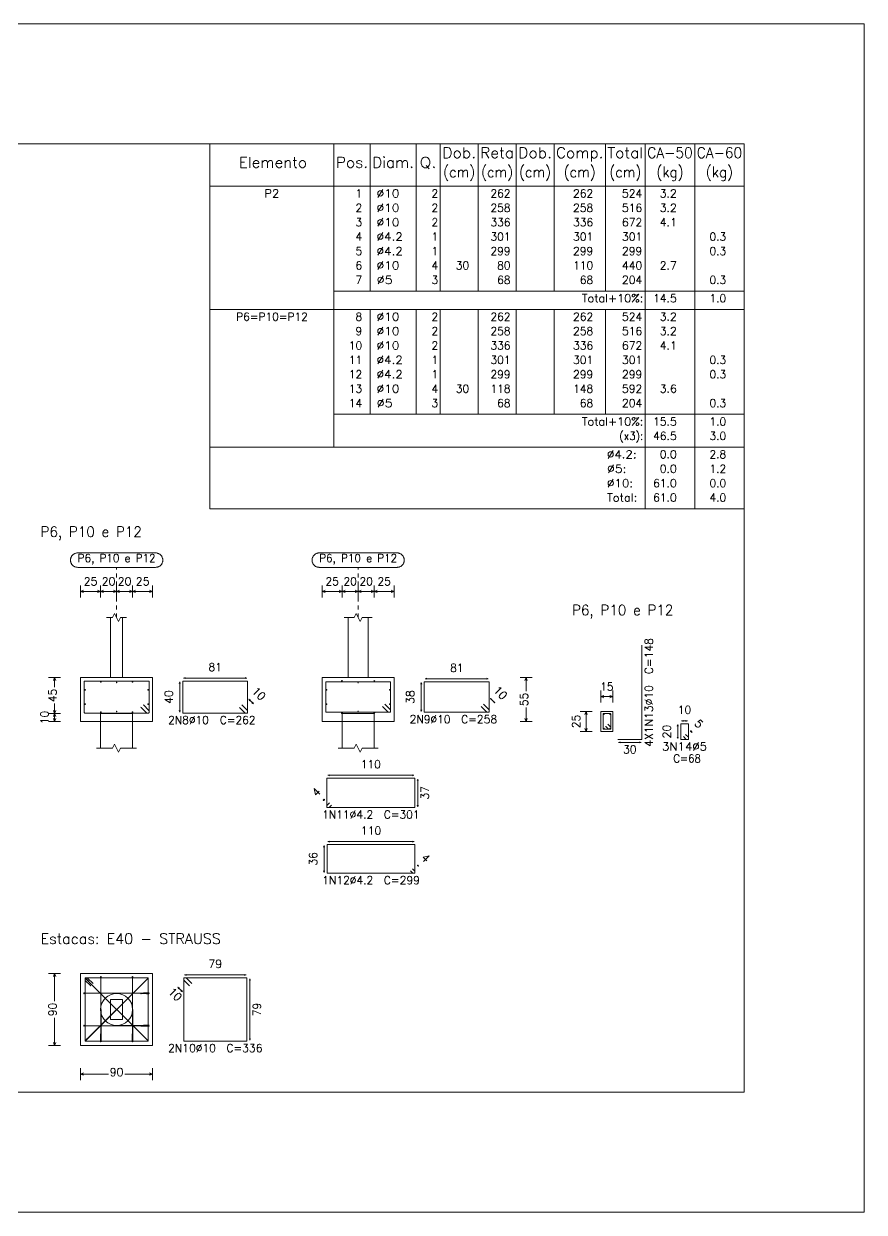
# Model space of a CAD drawing. Header units: millimetres. Extents: x 0 to 376, y 0 to 134.
# Drawn here: x 109.39 to 130.39, y 92.2 to 121.9 of the extents above; entities that cross this region are included whole.
import ezdxf
from ezdxf.enums import TextEntityAlignment as Align

# ---------------------------------------------------------------- set-up
doc = ezdxf.new("R2010")
doc.units = ezdxf.units.MM
doc.linetypes.add('CYPE_PUNTO', pattern=[0.075, 0, -0.075])
for name, color, linetype, lineweight in [('FUN_COTAS', 2, 'Continuous', 0), ('FUN_DES_ARMADURAS', 4, 'Continuous', 0), ('FUN_GEOMETRIA', 2, 'Continuous', 0), ('FUN_REFEREN', 2, 'Continuous', 0), ('FUN_TXT_ARMADURAS', 3, 'Continuous', 0), ('QUAD_BORDA', 1, 'Continuous', 20), ('QUAD_LIMITES', 2, 'Continuous', 0), ('TABELAS', 1, 'Continuous', 9), ('TEXTO_TABELAS', 1, 'Continuous', 0)]:
    doc.layers.add(name, color=color, linetype=linetype, lineweight=lineweight)
doc.styles.add('CYPETXT', font='romans__.ttf', dxfattribs={"height": 0.2})

msp = doc.modelspace()

# ---------------------------------------------------------------- hatches: boundary and pattern name
at = {"layer": 'FUN_DES_ARMADURAS'}
h = msp.add_hatch(color=256, dxfattribs=at)
edge = h.paths.add_edge_path(flags=0)
edge.add_arc((112.3775, 104.8769), 0.0016, 0, 360)
h = msp.add_hatch(color=256, dxfattribs=at)
edge = h.paths.add_edge_path(flags=0)
edge.add_arc((118.4126, 104.8969), 0.0016, 0, 360)
h = msp.add_hatch(color=256, dxfattribs=at)
edge = h.paths.add_edge_path(flags=0)
edge.add_arc((112.3175, 104.8169), 0.0016, 0, 360)
h = msp.add_hatch(color=256, dxfattribs=at)
edge = h.paths.add_edge_path(flags=0)
edge.add_arc((118.3526, 104.8369), 0.0016, 0, 360)
h = msp.add_hatch(color=256, dxfattribs=at)
edge = h.paths.add_edge_path(flags=0)
edge.add_arc((123.93, 104.3412), 0.0016, 0, 360)
h = msp.add_hatch(color=256, dxfattribs=at)
edge = h.paths.add_edge_path(flags=0)
edge.add_arc((123.9849, 104.3962), 0.0016, 0, 360)
h = msp.add_hatch(color=256, dxfattribs=at)
edge = h.paths.add_edge_path(flags=0)
edge.add_arc((110.9717, 97.9979), 0.0016, 0, 360)
h = msp.add_hatch(color=256, dxfattribs=at)
edge = h.paths.add_edge_path(flags=0)
edge.add_arc((111.0163, 97.9658), 0.0016, 0, 360)
h = msp.add_hatch(color=256, dxfattribs=at)
edge = h.paths.add_edge_path(flags=0)
edge.add_arc((111.0603, 97.856), 0.0016, 0, 360)
h = msp.add_hatch(color=256, dxfattribs=at)
edge = h.paths.add_edge_path(flags=0)
edge.add_arc((111.1203, 97.916), 0.0016, 0, 360)
h = msp.add_hatch(color=256, dxfattribs=at)
edge = h.paths.add_edge_path(flags=0)
edge.add_arc((112.3175, 97.663), 0.0016, 0, 360)
h = msp.add_hatch(color=256, dxfattribs=at)
edge = h.paths.add_edge_path(flags=0)
edge.add_arc((112.3775, 97.6841), 0.0016, 0, 360)
h = msp.add_hatch(color=256, dxfattribs=at)
edge = h.paths.add_edge_path(flags=0)
edge.add_arc((112.3175, 96.853), 0.0016, 0, 360)
h = msp.add_hatch(color=256, dxfattribs=at)
edge = h.paths.add_edge_path(flags=0)
edge.add_arc((112.3775, 96.8741), 0.0016, 0, 360)
h = msp.add_hatch(color=256, dxfattribs=at)
edge = h.paths.add_edge_path(flags=0)
edge.add_arc((110.9785, 96.5303), 0.0016, 0, 360)
h = msp.add_hatch(color=256, dxfattribs=at)
edge = h.paths.add_edge_path(flags=0)
edge.add_arc((111.0105, 96.5748), 0.0016, 0, 360)
h = msp.add_hatch(color=256, dxfattribs=at)
edge = h.paths.add_edge_path(flags=0)
edge.add_arc((111.3045, 96.6589), 0.0016, 0, 360)
h = msp.add_hatch(color=256, dxfattribs=at)
edge = h.paths.add_edge_path(flags=0)
edge.add_arc((111.3257, 96.5989), 0.0016, 0, 360)
h = msp.add_hatch(color=256, dxfattribs=at)
edge = h.paths.add_edge_path(flags=0)
edge.add_arc((112.0945, 96.6589), 0.0016, 0, 360)
h = msp.add_hatch(color=256, dxfattribs=at)
edge = h.paths.add_edge_path(flags=0)
edge.add_arc((112.1157, 96.5989), 0.0016, 0, 360)

# ---------------------------------------------------------------- linework, layer by layer
at = {"layer": 'FUN_COTAS', "linetype": 'CYPE_PUNTO'}
for p, q in [((111.7089, 107.0655), (111.7089, 108.3165)), ((117.744, 107.0655), (117.744, 108.3165))]:
    msp.add_line(p, q, dxfattribs=at)
at = {"layer": 'FUN_COTAS'}
for p, q in [((110.8089, 107.5665), (110.8089, 107.8665)), ((111.3089, 107.5665), (111.3089, 107.8665)), ((111.3089, 107.5665), (111.3089, 107.8665)), ((111.7089, 107.5665), (111.7089, 107.8665)), ((111.7089, 107.5665), (111.7089, 107.8665)), ((112.1089, 107.5665), (112.1089, 107.8665)), ((112.1089, 107.5665), (112.1089, 107.8665)), ((112.6089, 107.5665), (112.6089, 107.8665)), ((116.844, 107.5665), (116.844, 107.8665)), ((117.344, 107.5665), (117.344, 107.8665)), ((117.344, 107.5665), (117.344, 107.8665)), ((117.744, 107.5665), (117.744, 107.8665)), ((117.744, 107.5665), (117.744, 107.8665)), ((118.144, 107.5665), (118.144, 107.8665)), ((118.144, 107.5665), (118.144, 107.8665)), ((118.644, 107.5665), (118.644, 107.8665)), ((110.8089, 107.7165), (110.8839, 107.7465)), ((110.8089, 107.7165), (110.8839, 107.6865)), ((110.8089, 107.7165), (111.3089, 107.7165)), ((111.3089, 107.7165), (111.2339, 107.7465)), ((111.3089, 107.7165), (111.2339, 107.6865)), ((111.3089, 107.7165), (111.3839, 107.7465)), ((111.3089, 107.7165), (111.3839, 107.6865)), ((111.3089, 107.7165), (111.7089, 107.7165)), ((111.7089, 107.7165), (111.6339, 107.7465)), ((111.7089, 107.7165), (111.6339, 107.6865)), ((111.7089, 107.7165), (111.7839, 107.7465)), ((111.7089, 107.7165), (111.7839, 107.6865)), ((111.7089, 107.7165), (112.1089, 107.7165)), ((112.1089, 107.7165), (112.0339, 107.7465)), ((112.1089, 107.7165), (112.0339, 107.6865)), ((112.1089, 107.7165), (112.1839, 107.7465)), ((112.1089, 107.7165), (112.1839, 107.6865)), ((112.1089, 107.7165), (112.6089, 107.7165)), ((112.6089, 107.7165), (112.5339, 107.7465)), ((112.6089, 107.7165), (112.5339, 107.6865)), ((116.844, 107.7165), (116.919, 107.7465)), ((116.844, 107.7165), (116.919, 107.6865)), ((116.844, 107.7165), (117.344, 107.7165)), ((117.344, 107.7165), (117.269, 107.7465)), ((117.344, 107.7165), (117.269, 107.6865)), ((117.344, 107.7165), (117.419, 107.7465)), ((117.344, 107.7165), (117.419, 107.6865)), ((117.344, 107.7165), (117.744, 107.7165)), ((117.744, 107.7165), (117.669, 107.7465)), ((117.744, 107.7165), (117.669, 107.6865)), ((117.744, 107.7165), (117.819, 107.7465)), ((117.744, 107.7165), (117.819, 107.6865)), ((117.744, 107.7165), (118.144, 107.7165)), ((118.144, 107.7165), (118.069, 107.7465)), ((118.144, 107.7165), (118.069, 107.6865)), ((118.144, 107.7165), (118.219, 107.7465)), ((118.144, 107.7165), (118.219, 107.6865)), ((118.144, 107.7165), (118.644, 107.7165)), ((118.644, 107.7165), (118.569, 107.7465)), ((118.644, 107.7165), (118.569, 107.6865)), ((110.0079, 105.5655), (110.3079, 105.5655)), ((110.1579, 105.5655), (110.1279, 105.4905)), ((110.1579, 105.5655), (110.1879, 105.4905)), ((110.1579, 105.321), (110.1579, 105.5655)), ((121.7894, 105.5655), (122.0894, 105.5655)), ((121.9394, 105.5655), (121.9094, 105.4905)), ((121.9394, 105.5655), (121.9694, 105.4905)), ((121.9394, 105.221), (121.9394, 105.5655)), ((123.8106, 104.9348), (123.8106, 105.2348)), ((124.1106, 104.9348), (124.1106, 105.2348)), ((110.1579, 104.6655), (110.1579, 104.91)), ((123.8106, 105.0849), (123.8856, 105.1149)), ((123.8106, 105.0849), (123.8856, 105.0549)), ((123.8106, 105.0849), (124.1106, 105.0849)), ((124.1106, 105.0849), (124.0356, 105.1149)), ((124.1106, 105.0849), (124.0356, 105.0549)), ((110.0079, 104.6655), (110.3079, 104.6655)), ((110.0079, 104.6655), (110.3079, 104.6655)), ((110.1579, 104.6655), (110.1279, 104.7405)), ((110.1579, 104.6655), (110.1279, 104.5905)), ((110.1579, 104.6655), (110.1879, 104.7405)), ((110.1579, 104.6655), (110.1879, 104.5905)), ((110.1579, 104.4655), (110.1579, 104.6655)), ((121.9394, 104.4655), (121.9394, 104.81)), ((123.2894, 104.7155), (123.5894, 104.7155)), ((123.4394, 104.7155), (123.4094, 104.6405)), ((123.4394, 104.7155), (123.4694, 104.6405)), ((123.4394, 104.2155), (123.4394, 104.7155)), ((110.0079, 104.4655), (110.3079, 104.4655)), ((110.1579, 104.4655), (110.1279, 104.5405)), ((110.1579, 104.4655), (110.1879, 104.5405)), ((121.7894, 104.4655), (122.0894, 104.4655)), ((121.9394, 104.4655), (121.9094, 104.5405)), ((121.9394, 104.4655), (121.9694, 104.5405)), ((123.4394, 104.2155), (123.4094, 104.2905)), ((123.4394, 104.2155), (123.4694, 104.2905)), ((123.2894, 104.2155), (123.5894, 104.2155)), ((110.0079, 98.1674), (110.3079, 98.1674)), ((110.1579, 98.1674), (110.1279, 98.0924)), ((110.1579, 98.1674), (110.1879, 98.0924)), ((110.1579, 97.4729), (110.1579, 98.1674)), ((110.1579, 96.3674), (110.1579, 97.0619)), ((110.0079, 96.3674), (110.3079, 96.3674)), ((110.1579, 96.3674), (110.1279, 96.4424)), ((110.1579, 96.3674), (110.1879, 96.4424)), ((110.8089, 95.5024), (110.8089, 95.8024)), ((110.8089, 95.6524), (110.8839, 95.6824)), ((110.8089, 95.6524), (110.8839, 95.6224)), ((110.8089, 95.6524), (111.5034, 95.6524)), ((111.9144, 95.6524), (112.6089, 95.6524)), ((112.6089, 95.6524), (112.5339, 95.6824)), ((112.6089, 95.6524), (112.5339, 95.6224)), ((112.6089, 95.5024), (112.6089, 95.8024))]:
    msp.add_line(p, q, dxfattribs=at)
for points in [[(112.6824, 108.6765), (112.6944, 108.6761), (112.7064, 108.6749), (112.7183, 108.6729), (112.73, 108.6701), (112.7414, 108.6665), (112.7527, 108.6622), (112.7636, 108.6572), (112.7741, 108.6514), (112.7843, 108.6449), (112.794, 108.6378), (112.8031, 108.63), (112.8118, 108.6216), (112.8199, 108.6127), (112.8273, 108.6033), (112.8341, 108.5934), (112.8403, 108.583), (112.8457, 108.5723), (112.8504, 108.5612), (112.8543, 108.5498), (112.8575, 108.5382), (112.8599, 108.5264), (112.8615, 108.5145), (112.8623, 108.5025), (112.8623, 108.4905), (112.8615, 108.4785), (112.8599, 108.4666), (112.8575, 108.4548), (112.8543, 108.4432), (112.8504, 108.4318), (112.8457, 108.4207), (112.8403, 108.41), (112.8341, 108.3996), (112.8273, 108.3897), (112.8199, 108.3803), (112.8118, 108.3714), (112.8031, 108.363), (112.794, 108.3552), (112.7843, 108.3481), (112.7741, 108.3416), (112.7636, 108.3358), (112.7527, 108.3308), (112.7414, 108.3265), (112.73, 108.3229), (112.7183, 108.3201), (112.7064, 108.3181), (112.6944, 108.3169), (112.6824, 108.3165), (110.7354, 108.3165), (110.7234, 108.3169), (110.7114, 108.3181), (110.6995, 108.3201), (110.6878, 108.3229), (110.6764, 108.3265), (110.6651, 108.3308), (110.6542, 108.3358), (110.6437, 108.3416), (110.6335, 108.3481), (110.6238, 108.3552), (110.6147, 108.363), (110.606, 108.3714), (110.5979, 108.3803), (110.5905, 108.3897), (110.5837, 108.3996), (110.5775, 108.41), (110.5721, 108.4207), (110.5674, 108.4318), (110.5635, 108.4432), (110.5603, 108.4548), (110.5579, 108.4666), (110.5563, 108.4785), (110.5555, 108.4905), (110.5555, 108.5025), (110.5563, 108.5145), (110.5579, 108.5264), (110.5603, 108.5382), (110.5635, 108.5498), (110.5674, 108.5612), (110.5721, 108.5723), (110.5775, 108.583), (110.5837, 108.5934), (110.5905, 108.6033), (110.5979, 108.6127), (110.606, 108.6216), (110.6147, 108.63), (110.6238, 108.6378), (110.6335, 108.6449), (110.6437, 108.6514), (110.6542, 108.6572), (110.6651, 108.6622), (110.6764, 108.6665), (110.6878, 108.6701), (110.6995, 108.6729), (110.7114, 108.6749), (110.7234, 108.6761), (110.7354, 108.6765), (112.6824, 108.6765)], [(118.7175, 108.6765), (118.7296, 108.6761), (118.7415, 108.6749), (118.7534, 108.6729), (118.7651, 108.6701), (118.7766, 108.6665), (118.7878, 108.6622), (118.7987, 108.6572), (118.8093, 108.6514), (118.8194, 108.6449), (118.8291, 108.6378), (118.8383, 108.63), (118.8469, 108.6216), (118.855, 108.6127), (118.8625, 108.6033), (118.8693, 108.5934), (118.8754, 108.583), (118.8808, 108.5723), (118.8855, 108.5612), (118.8895, 108.5498), (118.8926, 108.5382), (118.895, 108.5264), (118.8966, 108.5145), (118.8974, 108.5025), (118.8974, 108.4905), (118.8966, 108.4785), (118.895, 108.4666), (118.8926, 108.4548), (118.8895, 108.4432), (118.8855, 108.4318), (118.8808, 108.4207), (118.8754, 108.41), (118.8693, 108.3996), (118.8625, 108.3897), (118.855, 108.3803), (118.8469, 108.3714), (118.8383, 108.363), (118.8291, 108.3552), (118.8194, 108.3481), (118.8093, 108.3416), (118.7987, 108.3358), (118.7878, 108.3308), (118.7766, 108.3265), (118.7651, 108.3229), (118.7534, 108.3201), (118.7415, 108.3181), (118.7296, 108.3169), (118.7175, 108.3165), (116.7705, 108.3165), (116.7585, 108.3169), (116.7466, 108.3181), (116.7347, 108.3201), (116.723, 108.3229), (116.7115, 108.3265), (116.7003, 108.3308), (116.6894, 108.3358), (116.6788, 108.3416), (116.6687, 108.3481), (116.659, 108.3552), (116.6498, 108.363), (116.6412, 108.3714), (116.6331, 108.3803), (116.6256, 108.3897), (116.6188, 108.3996), (116.6127, 108.41), (116.6073, 108.4207), (116.6026, 108.4318), (116.5986, 108.4432), (116.5955, 108.4548), (116.5931, 108.4666), (116.5915, 108.4785), (116.5906, 108.4905), (116.5906, 108.5025), (116.5915, 108.5145), (116.5931, 108.5264), (116.5955, 108.5382), (116.5986, 108.5498), (116.6026, 108.5612), (116.6073, 108.5723), (116.6127, 108.583), (116.6188, 108.5934), (116.6256, 108.6033), (116.6331, 108.6127), (116.6412, 108.6216), (116.6498, 108.63), (116.659, 108.6378), (116.6687, 108.6449), (116.6788, 108.6514), (116.6894, 108.6572), (116.7003, 108.6622), (116.7115, 108.6665), (116.723, 108.6701), (116.7347, 108.6729), (116.7466, 108.6749), (116.7585, 108.6761), (116.7705, 108.6765), (118.7175, 108.6765)]]:
    msp.add_lwpolyline(points, close=True, dxfattribs=at)
at = {"layer": 'FUN_DES_ARMADURAS'}
for p, q in [((111.2989, 105.4555), (111.3289, 105.4555)), ((111.3139, 105.4405), (111.3139, 105.4705)), ((111.7026, 105.4413), (111.7152, 105.4413)), ((111.7089, 105.435), (111.7089, 105.4476)), ((111.7089, 105.4266), (111.7089, 105.4392)), ((112.0889, 105.4555), (112.1189, 105.4555)), ((112.1039, 105.4405), (112.1039, 105.4705)), ((117.324, 105.4755), (117.354, 105.4755)), ((117.339, 105.4605), (117.339, 105.4905)), ((117.7377, 105.4413), (117.7503, 105.4413)), ((117.744, 105.435), (117.744, 105.4476)), ((117.744, 105.4266), (117.744, 105.4392)), ((118.134, 105.4755), (118.164, 105.4755)), ((118.149, 105.4605), (118.149, 105.4905)), ((110.9039, 105.2555), (110.9339, 105.2555)), ((110.9189, 105.2405), (110.9189, 105.2705)), ((111.7026, 105.4329), (111.7152, 105.4329)), ((112.4839, 105.2555), (112.5139, 105.2555)), ((112.4989, 105.2405), (112.4989, 105.2705)), ((116.939, 105.2555), (116.969, 105.2555)), ((116.954, 105.2405), (116.954, 105.2705)), ((117.7377, 105.4329), (117.7503, 105.4329)), ((118.519, 105.2555), (118.549, 105.2555)), ((118.534, 105.2405), (118.534, 105.2705)), ((110.9039, 104.8955), (110.9339, 104.8955)), ((110.9189, 104.8805), (110.9189, 104.9105)), ((112.4839, 104.8955), (112.5139, 104.8955)), ((112.4989, 104.8805), (112.4989, 104.9105)), ((116.939, 104.8955), (116.969, 104.8955)), ((116.954, 104.8805), (116.954, 104.9105)), ((118.519, 104.8955), (118.549, 104.8955)), ((118.534, 104.8805), (118.534, 104.9105)), ((111.2989, 104.6955), (111.3289, 104.6955)), ((111.3139, 104.6805), (111.3139, 104.7105)), ((111.7026, 104.7181), (111.7152, 104.7181)), ((111.7026, 104.7097), (111.7152, 104.7097)), ((111.7089, 104.7118), (111.7089, 104.7244)), ((111.7089, 104.7034), (111.7089, 104.716)), ((112.0889, 104.6955), (112.1189, 104.6955)), ((112.1039, 104.6805), (112.1039, 104.7105)), ((117.324, 104.6755), (117.354, 104.6755)), ((117.339, 104.6605), (117.339, 104.6905)), ((117.7377, 104.7181), (117.7503, 104.7181)), ((117.7377, 104.7097), (117.7503, 104.7097)), ((117.744, 104.7118), (117.744, 104.7244)), ((117.744, 104.7034), (117.744, 104.716)), ((118.134, 104.6755), (118.164, 104.6755)), ((118.149, 104.6605), (118.149, 104.6905)), ((123.8656, 104.6455), (123.8956, 104.6455)), ((123.8656, 104.6455), (123.8956, 104.6455)), ((123.8806, 104.6305), (123.8806, 104.6605)), ((123.8806, 104.6305), (123.8806, 104.6605)), ((124.0256, 104.6455), (124.0556, 104.6455)), ((124.0256, 104.6455), (124.0556, 104.6455)), ((124.0406, 104.6305), (124.0406, 104.6605)), ((124.0406, 104.6305), (124.0406, 104.6605)), ((123.8656, 104.2855), (123.8956, 104.2855)), ((123.8656, 104.2855), (123.8956, 104.2855)), ((123.8806, 104.2705), (123.8806, 104.3005)), ((123.8806, 104.2705), (123.8806, 104.3005)), ((124.0256, 104.2855), (124.0556, 104.2855)), ((124.0256, 104.2855), (124.0556, 104.2855)), ((124.0406, 104.2705), (124.0406, 104.3005)), ((124.0406, 104.2705), (124.0406, 104.3005))]:
    msp.add_line(p, q, dxfattribs=at)
for points in [[(124.2326, 104.0155), (124.8326, 104.0155), (124.8326, 106.3687)], [(112.3775, 104.8769), (112.5147, 104.7397), (112.5178, 104.735), (112.5189, 104.7296), (112.5189, 104.6897), (112.517, 104.6826), (112.5118, 104.6774), (112.5047, 104.6755), (110.9131, 104.6755), (110.906, 104.6774), (110.9008, 104.6826), (110.8989, 104.6897), (110.8989, 105.4613), (110.9008, 105.4684), (110.906, 105.4736), (110.9131, 105.4755), (112.5047, 105.4755), (112.5118, 105.4736), (112.517, 105.4684), (112.5189, 105.4613), (112.5189, 104.6897), (112.517, 104.6826), (112.5118, 104.6774), (112.5047, 104.6755), (112.4648, 104.6755), (112.4593, 104.6766), (112.4547, 104.6797), (112.3175, 104.8169)], [(114.8405, 104.8769), (114.9819, 104.7355), (114.9819, 104.6755), (113.3619, 104.6755), (113.3619, 105.4755), (114.9819, 105.4755), (114.9819, 104.6755), (114.9219, 104.6755), (114.7805, 104.8169)], [(118.4126, 104.8969), (118.5499, 104.7597), (118.553, 104.755), (118.554, 104.7496), (118.554, 104.7097), (118.5521, 104.7026), (118.5469, 104.6974), (118.5398, 104.6955), (116.9482, 104.6955), (116.9411, 104.6974), (116.9359, 104.7026), (116.934, 104.7097), (116.934, 105.4413), (116.9359, 105.4484), (116.9411, 105.4536), (116.9482, 105.4555), (118.5398, 105.4555), (118.5469, 105.4536), (118.5521, 105.4484), (118.554, 105.4413), (118.554, 104.7097), (118.5521, 104.7026), (118.5469, 104.6974), (118.5398, 104.6955), (118.4999, 104.6955), (118.4945, 104.6966), (118.4899, 104.6997), (118.3526, 104.8369)], [(120.8756, 104.8969), (121.017, 104.7555), (121.017, 104.6955), (119.397, 104.6955), (119.397, 105.4555), (121.017, 105.4555), (121.017, 104.6955), (120.957, 104.6955), (120.8156, 104.8369)], [(123.9849, 104.3962), (124.0529, 104.3282), (124.0549, 104.3252), (124.0556, 104.3217), (124.0556, 104.2797), (124.0544, 104.2751), (124.051, 104.2717), (124.0464, 104.2705), (123.8748, 104.2705), (123.8702, 104.2717), (123.8669, 104.2751), (123.8656, 104.2797), (123.8656, 104.6513), (123.8669, 104.6559), (123.8702, 104.6593), (123.8748, 104.6605), (124.0464, 104.6605), (124.051, 104.6593), (124.0544, 104.6559), (124.0556, 104.6513), (124.0556, 104.2797), (124.0544, 104.2751), (124.051, 104.2717), (124.0464, 104.2705), (124.0045, 104.2705), (124.0009, 104.2712), (123.998, 104.2732), (123.93, 104.3412)], [(125.9249, 104.1412), (125.9956, 104.0705), (125.9956, 104.0155), (125.8056, 104.0155), (125.8056, 104.4055), (125.9956, 104.4055), (125.9956, 104.0155), (125.9407, 104.0155), (125.87, 104.0862)], [(117.0247, 102.4278), (116.9653, 102.3684), (116.9653, 102.3142), (119.1596, 102.3142), (119.1596, 103.0458), (116.9653, 103.0458), (116.9653, 102.3142), (117.0195, 102.3142), (117.0789, 102.3736)], [(119.1031, 100.786), (119.1625, 100.7266), (119.1625, 100.6724), (116.9682, 100.6724), (116.9682, 101.3872), (119.1625, 101.3872), (119.1625, 100.6724), (119.1083, 100.6724), (119.0489, 100.7318)], [(111.0603, 97.856), (110.9231, 97.9933), (110.92, 97.9979), (110.9189, 98.0033), (110.9189, 98.0432), (110.9208, 98.0503), (110.926, 98.0555), (110.9331, 98.0574), (112.4847, 98.0574), (112.4918, 98.0555), (112.497, 98.0503), (112.4989, 98.0432), (112.4989, 96.4916), (112.497, 96.4845), (112.4918, 96.4793), (112.4847, 96.4774), (110.9331, 96.4774), (110.926, 96.4793), (110.9208, 96.4845), (110.9189, 96.4916), (110.9189, 98.0432), (110.9208, 98.0503), (110.926, 98.0555), (110.9331, 98.0574), (110.973, 98.0574), (110.9785, 98.0564), (110.9831, 98.0533), (111.1203, 97.916)], [(110.9717, 97.9979), (110.9316, 98.0383), (110.9304, 98.0396), (110.9299, 98.0401), (110.9301, 98.0402), (110.9309, 98.0395), (110.9331, 98.0373), (110.9361, 98.0343), (112.4787, 96.4976), (112.4817, 96.4946), (112.4839, 96.4924), (112.4847, 96.4916), (112.4839, 96.4924), (112.4817, 96.4946), (112.4788, 96.4976), (110.939, 98.0373), (110.9361, 98.0403), (110.9339, 98.0425), (110.9331, 98.0433), (110.936, 98.0462), (110.9369, 98.0454), (110.939, 98.0432), (110.942, 98.0403), (110.972, 98.0104), (110.9743, 98.0081), (110.9762, 98.0062), (111.0163, 97.9658)], [(110.9785, 96.5303), (110.938, 96.4902), (110.9367, 96.4889), (110.9363, 96.4885), (110.9361, 96.4886), (110.9369, 96.4894), (110.939, 96.4916), (110.942, 96.4946), (112.4788, 98.0373), (112.4817, 98.0403), (112.4839, 98.0424), (112.4847, 98.0432), (112.4839, 98.0424), (112.4817, 98.0403), (112.4788, 98.0373), (110.939, 96.4976), (110.9361, 96.4946), (110.9339, 96.4924), (110.9331, 96.4917), (110.9302, 96.4946), (110.9309, 96.4954), (110.9331, 96.4976), (110.9361, 96.5006), (110.9659, 96.5305), (110.9682, 96.5328), (110.9701, 96.5347), (111.0105, 96.5748)], [(111.3257, 96.5989), (111.3247, 96.4616), (111.3247, 96.4585), (111.3246, 96.4574), (111.3241, 96.4574), (111.324, 96.4593), (111.3239, 96.4645), (111.3238, 96.4716), (111.314, 98.0632), (111.3139, 98.0703), (111.3139, 98.0755), (111.3139, 98.0774), (111.3139, 98.0755), (111.3139, 98.0703), (111.3139, 98.0632), (111.3139, 96.4716), (111.3139, 96.4645), (111.3138, 96.4593), (111.3137, 96.4574), (111.3041, 96.4574), (111.304, 96.4593), (111.3039, 96.4645), (111.3038, 96.4716), (111.3036, 96.5116), (111.3035, 96.517), (111.3036, 96.5216), (111.3045, 96.6589)], [(112.1157, 96.5989), (112.1147, 96.4616), (112.1147, 96.4585), (112.1146, 96.4574), (112.1141, 96.4574), (112.114, 96.4593), (112.1139, 96.4645), (112.1138, 96.4716), (112.104, 98.0632), (112.1039, 98.0703), (112.1039, 98.0755), (112.1039, 98.0774), (112.1039, 98.0755), (112.1039, 98.0703), (112.1039, 98.0632), (112.1039, 96.4716), (112.1039, 96.4645), (112.1038, 96.4593), (112.1037, 96.4574), (112.0941, 96.4574), (112.094, 96.4593), (112.0939, 96.4645), (112.0938, 96.4716), (112.0936, 96.5116), (112.0935, 96.517), (112.0936, 96.5216), (112.0945, 96.6589)], [(113.5257, 97.856), (113.3842, 97.9974), (113.3842, 98.0574), (114.9642, 98.0574), (114.9642, 96.4774), (113.3842, 96.4774), (113.3842, 98.0574), (113.4442, 98.0574), (113.5857, 97.916)], [(112.3775, 97.6841), (112.5147, 97.6832), (112.5178, 97.6832), (112.5189, 97.6831), (112.5189, 97.6826), (112.517, 97.6825), (112.5118, 97.6824), (112.5047, 97.6823), (110.9131, 97.6725), (110.906, 97.6725), (110.9008, 97.6724), (110.8989, 97.6724), (110.9008, 97.6724), (110.906, 97.6724), (110.9131, 97.6724), (112.5047, 97.6724), (112.5118, 97.6724), (112.517, 97.6723), (112.5189, 97.6723), (112.5189, 97.6626), (112.517, 97.6625), (112.5118, 97.6624), (112.5047, 97.6623), (112.4648, 97.6621), (112.4593, 97.6621), (112.4547, 97.6621), (112.3175, 97.663)], [(112.3775, 96.8741), (112.5147, 96.8732), (112.5178, 96.8732), (112.5189, 96.8731), (112.5189, 96.8726), (112.517, 96.8725), (112.5118, 96.8724), (112.5047, 96.8723), (110.9131, 96.8625), (110.906, 96.8625), (110.9008, 96.8624), (110.8989, 96.8624), (110.9008, 96.8624), (110.906, 96.8624), (110.9131, 96.8624), (112.5047, 96.8624), (112.5118, 96.8624), (112.517, 96.8623), (112.5189, 96.8623), (112.5189, 96.8526), (112.517, 96.8525), (112.5118, 96.8524), (112.5047, 96.8523), (112.4648, 96.8521), (112.4593, 96.8521), (112.4547, 96.8521), (112.3175, 96.853)]]:
    msp.add_lwpolyline(points, dxfattribs=at)
for centre, radius in [((111.3139, 105.4555), 0.01), ((111.7089, 105.4413), 0.0042), ((111.7089, 105.4329), 0.0042), ((112.1039, 105.4555), 0.01), ((117.339, 105.4755), 0.01), ((117.744, 105.4413), 0.0042), ((117.744, 105.4329), 0.0042), ((118.149, 105.4755), 0.01), ((110.9189, 105.2555), 0.01), ((112.4989, 105.2555), 0.01), ((116.954, 105.2555), 0.01), ((118.534, 105.2555), 0.01), ((110.9189, 104.8955), 0.01), ((112.3775, 104.8769), 0.0016), ((112.4989, 104.8955), 0.01), ((116.954, 104.8955), 0.01), ((118.4126, 104.8969), 0.0016), ((118.534, 104.8955), 0.01), ((111.3139, 104.6955), 0.01), ((111.7089, 104.7181), 0.0042), ((111.7089, 104.7097), 0.0042), ((112.1039, 104.6955), 0.01), ((112.3175, 104.8169), 0.0016), ((117.339, 104.6755), 0.01), ((117.744, 104.7181), 0.0042), ((117.744, 104.7097), 0.0042), ((118.149, 104.6755), 0.01), ((118.3526, 104.8369), 0.0016), ((123.8806, 104.6455), 0.01), ((123.8806, 104.6455), 0.01), ((124.0406, 104.6455), 0.01), ((124.0406, 104.6455), 0.01), ((123.8806, 104.2855), 0.01), ((123.8806, 104.2855), 0.01), ((123.93, 104.3412), 0.0016), ((123.9849, 104.3962), 0.0016), ((124.0406, 104.2855), 0.01), ((124.0406, 104.2855), 0.01), ((111.3139, 98.0774), 0.01), ((112.1039, 98.0774), 0.01), ((112.4847, 98.0432), 0.0042), ((110.9717, 97.9979), 0.0016), ((111.0163, 97.9658), 0.0016), ((111.0603, 97.856), 0.0016), ((111.1203, 97.916), 0.0016), ((110.8989, 97.6724), 0.01), ((112.3175, 97.663), 0.0016), ((112.3775, 97.6841), 0.0016), ((110.8989, 96.8624), 0.01), ((112.3175, 96.853), 0.0016), ((112.3775, 96.8741), 0.0016), ((110.9785, 96.5303), 0.0016), ((111.0105, 96.5748), 0.0016), ((111.3045, 96.6589), 0.0016), ((111.3257, 96.5989), 0.0016), ((112.0945, 96.6589), 0.0016), ((112.1157, 96.5989), 0.0016), ((112.4847, 96.4916), 0.0042)]:
    msp.add_circle(centre, radius, dxfattribs=at)
at = {"layer": 'FUN_GEOMETRIA'}
for p, q in [((111.5589, 107.0655), (111.5589, 105.5655)), ((111.8589, 105.5655), (111.8589, 107.0655)), ((117.494, 105.5655), (117.494, 107.0655)), ((117.994, 105.5655), (117.994, 107.0655)), ((110.8089, 105.5655), (112.6089, 105.5655)), ((110.8089, 105.5655), (110.8089, 104.4655)), ((111.8589, 105.5655), (111.5589, 105.5655)), ((112.6089, 104.4655), (112.6089, 105.5655)), ((116.844, 105.5655), (118.644, 105.5655)), ((116.844, 104.4655), (116.844, 105.5655)), ((117.994, 105.5655), (117.494, 105.5655)), ((118.644, 104.4655), (118.644, 105.5655)), ((111.3089, 104.6655), (112.1089, 104.6655)), ((111.3089, 103.7988), (111.3089, 104.6655)), ((112.1089, 103.7988), (112.1089, 104.6655)), ((118.144, 104.6655), (117.344, 104.6655)), ((117.344, 103.7988), (117.344, 104.6655)), ((118.144, 103.7988), (118.144, 104.6655)), ((112.6089, 104.4655), (110.8089, 104.4655)), ((118.644, 104.4655), (116.844, 104.4655))]:
    msp.add_line(p, q, dxfattribs=at)
for points in [[(111.4589, 107.0655), (111.6089, 107.0655), (111.6589, 107.1655), (111.7589, 106.9655), (111.8089, 107.0655), (111.9589, 107.0655)], [(117.394, 107.0655), (117.644, 107.0655), (117.694, 107.1655), (117.794, 106.9655), (117.844, 107.0655), (118.094, 107.0655)], [(111.2089, 103.7988), (111.6089, 103.7988), (111.6589, 103.8988), (111.7589, 103.6988), (111.8089, 103.7988), (112.2089, 103.7988)], [(118.244, 103.7988), (117.844, 103.7988), (117.794, 103.6988), (117.694, 103.8988), (117.644, 103.7988), (117.244, 103.7988)]]:
    msp.add_lwpolyline(points, dxfattribs=at)
for points in [[(123.8106, 104.2155), (124.1106, 104.2155), (124.1106, 104.7155), (123.8106, 104.7155), (123.8106, 104.2155)], [(110.8089, 96.3674), (112.6089, 96.3674), (112.6089, 98.1674), (110.8089, 98.1674), (110.8089, 96.3674)], [(111.5589, 97.0174), (111.8589, 97.0174), (111.8589, 97.5174), (111.5589, 97.5174), (111.5589, 97.0174)]]:
    msp.add_lwpolyline(points, close=True, dxfattribs=at)
msp.add_circle((111.7089, 97.2674), 0.4, dxfattribs=at)
at = {"layer": 'FUN_TXT_ARMADURAS'}
for p, q in [((113.2744, 105.4153), (113.2869, 105.4553)), ((113.2994, 105.4153), (113.2869, 105.4553)), ((113.2869, 104.6957), (113.2869, 105.4553)), ((113.4221, 105.563), (113.3821, 105.5505)), ((113.4221, 105.538), (113.3821, 105.5505)), ((113.3821, 105.5505), (114.9617, 105.5505)), ((114.9217, 105.563), (114.9617, 105.5505)), ((114.9217, 105.538), (114.9617, 105.5505)), ((119.3095, 105.3953), (119.322, 105.4353)), ((119.3345, 105.3953), (119.322, 105.4353)), ((119.322, 104.7157), (119.322, 105.4353)), ((119.4572, 105.543), (119.4172, 105.5305)), ((119.4572, 105.518), (119.4172, 105.5305)), ((119.4172, 105.5305), (120.9968, 105.5305)), ((120.9568, 105.543), (120.9968, 105.5305)), ((120.9568, 105.518), (120.9968, 105.5305)), ((115.0333, 104.9846), (115.0139, 105.0217)), ((115.051, 105.0023), (115.0139, 105.0217)), ((115.0139, 105.0217), (115.1267, 104.9089)), ((115.0896, 104.9283), (115.1267, 104.9089)), ((115.1073, 104.946), (115.1267, 104.9089)), ((121.0684, 105.0046), (121.049, 105.0417)), ((121.0861, 105.0223), (121.049, 105.0417)), ((121.049, 105.0417), (121.1619, 104.9289)), ((121.1247, 104.9483), (121.1619, 104.9289)), ((121.1424, 104.966), (121.1619, 104.9289)), ((113.2744, 104.7357), (113.2869, 104.6957)), ((113.2994, 104.7357), (113.2869, 104.6957)), ((119.3095, 104.7557), (119.322, 104.7157)), ((119.3345, 104.7557), (119.322, 104.7157)), ((125.7181, 104.3453), (125.7306, 104.3853)), ((125.7431, 104.3453), (125.7306, 104.3853)), ((125.7306, 104.0357), (125.7306, 104.3853)), ((125.8658, 104.493), (125.8258, 104.4805)), ((125.8658, 104.468), (125.8258, 104.4805)), ((125.8258, 104.4805), (125.9754, 104.4805)), ((125.9354, 104.493), (125.9754, 104.4805)), ((125.9354, 104.468), (125.9754, 104.4805)), ((124.2928, 103.953), (124.2528, 103.9405)), ((124.7724, 103.953), (124.8124, 103.9405)), ((125.7181, 104.0757), (125.7306, 104.0357)), ((125.7431, 104.0757), (125.7306, 104.0357)), ((126.0647, 104.1959), (126.0453, 104.233)), ((126.0824, 104.2135), (126.0453, 104.233)), ((126.0453, 104.233), (126.0874, 104.1908)), ((126.0503, 104.2103), (126.0874, 104.1908)), ((126.068, 104.228), (126.0874, 104.1908)), ((124.2928, 103.928), (124.2528, 103.9405)), ((124.2528, 103.9405), (124.8124, 103.9405)), ((124.7724, 103.928), (124.8124, 103.9405)), ((117.0255, 103.1333), (116.9855, 103.1208)), ((117.0255, 103.1083), (116.9855, 103.1208)), ((119.1394, 103.1208), (116.9855, 103.1208)), ((119.0994, 103.1333), (119.1394, 103.1208)), ((119.0994, 103.1083), (119.1394, 103.1208)), ((119.2221, 102.9856), (119.2346, 103.0256)), ((119.2471, 102.9856), (119.2346, 103.0256)), ((119.2346, 102.3344), (119.2346, 103.0256)), ((116.8672, 102.5002), (116.9043, 102.5196)), ((116.8929, 102.5259), (116.8735, 102.4888)), ((116.9043, 102.5196), (116.8735, 102.4888)), ((116.9106, 102.5082), (116.8735, 102.4888)), ((116.8849, 102.4825), (116.9043, 102.5196)), ((119.2221, 102.3744), (119.2346, 102.3344)), ((119.2471, 102.3744), (119.2346, 102.3344)), ((116.8807, 101.327), (116.8932, 101.367)), ((116.9057, 101.327), (116.8932, 101.367)), ((116.8932, 100.6926), (116.8932, 101.367)), ((117.0284, 101.4747), (116.9884, 101.4622)), ((117.0284, 101.4497), (116.9884, 101.4622)), ((116.9884, 101.4622), (119.1423, 101.4622)), ((119.1023, 101.4747), (119.1423, 101.4622)), ((119.1023, 101.4497), (119.1423, 101.4622)), ((116.8807, 100.7326), (116.8932, 100.6926)), ((116.9057, 100.7326), (116.8932, 100.6926)), ((119.2172, 100.8664), (119.2543, 100.847)), ((119.2429, 100.8407), (119.2235, 100.8778)), ((119.2606, 100.8584), (119.2235, 100.8778)), ((119.2235, 100.8778), (119.2543, 100.847)), ((119.2349, 100.8841), (119.2543, 100.847)), ((113.4444, 98.1449), (113.4044, 98.1324)), ((113.4444, 98.1199), (113.4044, 98.1324)), ((113.4044, 98.1324), (114.944, 98.1324)), ((114.904, 98.1449), (114.944, 98.1324)), ((114.904, 98.1199), (114.944, 98.1324)), ((115.0267, 97.9972), (115.0392, 98.0372)), ((115.0517, 97.9972), (115.0392, 98.0372)), ((115.0392, 98.0372), (115.0392, 96.4976)), ((113.2589, 97.7869), (113.2394, 97.8241)), ((113.2766, 97.8046), (113.2394, 97.8241)), ((113.3523, 97.7112), (113.2394, 97.8241)), ((113.3152, 97.7306), (113.3523, 97.7112)), ((113.3328, 97.7483), (113.3523, 97.7112)), ((115.0267, 96.5376), (115.0392, 96.4976)), ((115.0517, 96.5376), (115.0392, 96.4976))]:
    msp.add_line(p, q, dxfattribs=at)
at = {"layer": 'QUAD_BORDA'}
msp.add_lwpolyline([(91.3905, 95.2005), (127.3905, 95.2005), (127.3905, 118.9005), (91.3905, 118.9005), (91.3905, 95.2005)], close=True, dxfattribs=at)
at = {"layer": 'QUAD_LIMITES'}
msp.add_lwpolyline([(88.3905, 92.2005), (130.3905, 92.2005), (130.3905, 121.9005), (88.3905, 121.9005), (88.3905, 92.2005)], close=True, dxfattribs=at)
at = {"layer": 'TABELAS'}
for p, q in [((114.0385, 117.7905), (114.0385, 118.9005)), ((114.0385, 118.9005), (127.3905, 118.9005)), ((117.1385, 117.7905), (117.1385, 118.9005)), ((118.0425, 117.7905), (118.0425, 118.9005)), ((119.1905, 117.7905), (119.1905, 118.9005)), ((119.7945, 117.7905), (119.7945, 118.9005)), ((120.7425, 117.7905), (120.7425, 118.9005)), ((121.6905, 117.7905), (121.6905, 118.9005)), ((122.6385, 117.7905), (122.6385, 118.9005)), ((123.9225, 117.7905), (123.9225, 118.9005)), ((124.9185, 117.7905), (124.9185, 118.9005)), ((126.1545, 117.7905), (126.1545, 118.9005)), ((127.3905, 117.7905), (127.3905, 118.9005)), ((114.0385, 117.8405), (127.3905, 117.8405)), ((114.0385, 114.8105), (114.0385, 117.7905)), ((117.1385, 114.8105), (117.1385, 117.7905)), ((118.0425, 115.2205), (118.0425, 117.7905)), ((119.1905, 115.2205), (119.1905, 117.7905)), ((119.7945, 115.2205), (119.7945, 117.7905)), ((120.7425, 115.2205), (120.7425, 117.7905)), ((121.6905, 115.2205), (121.6905, 117.7905)), ((122.6385, 115.2205), (122.6385, 117.7905)), ((123.9225, 115.2205), (123.9225, 117.7905)), ((124.9185, 114.8105), (124.9185, 117.7905)), ((126.1545, 114.8105), (126.1545, 117.7905)), ((127.3905, 114.8105), (127.3905, 117.7905)), ((117.1385, 115.2205), (127.3905, 115.2205)), ((114.0385, 114.7105), (114.0385, 114.8105)), ((114.0385, 114.7605), (127.3905, 114.7605)), ((114.0385, 111.3705), (114.0385, 114.7105)), ((117.1385, 114.7105), (117.1385, 114.8105)), ((117.1385, 111.3705), (117.1385, 114.7105)), ((118.0425, 114.7105), (118.0425, 114.7605)), ((118.0425, 112.1405), (118.0425, 114.7105)), ((119.1905, 114.7105), (119.1905, 114.7605)), ((119.1905, 112.1405), (119.1905, 114.7105)), ((119.7945, 114.7105), (119.7945, 114.7605)), ((119.7945, 112.1405), (119.7945, 114.7105)), ((120.7425, 114.7105), (120.7425, 114.7605)), ((120.7425, 112.1405), (120.7425, 114.7105)), ((121.6905, 114.7105), (121.6905, 114.7605)), ((121.6905, 112.1405), (121.6905, 114.7105)), ((122.6385, 114.7105), (122.6385, 114.7605)), ((122.6385, 112.1405), (122.6385, 114.7105)), ((123.9225, 114.7105), (123.9225, 114.7605)), ((123.9225, 112.1405), (123.9225, 114.7105)), ((124.9185, 114.7105), (124.9185, 114.8105)), ((124.9185, 111.3705), (124.9185, 114.7105)), ((126.1545, 114.7105), (126.1545, 114.8105)), ((126.1545, 111.3705), (126.1545, 114.7105)), ((127.3905, 114.7105), (127.3905, 114.8105)), ((127.3905, 111.3705), (127.3905, 114.7105)), ((117.1385, 112.1405), (127.3905, 112.1405)), ((114.0385, 111.2705), (114.0385, 111.3705)), ((114.0385, 111.3205), (127.3905, 111.3205)), ((114.0385, 110.9105), (114.0385, 111.2705)), ((117.1385, 111.3205), (117.1385, 111.3705)), ((124.9185, 111.2705), (124.9185, 111.3705)), ((124.9185, 110.9105), (124.9185, 111.2705)), ((126.1545, 111.2705), (126.1545, 111.3705)), ((126.1545, 110.9105), (126.1545, 111.2705)), ((127.3905, 111.2705), (127.3905, 111.3705)), ((127.3905, 110.9105), (127.3905, 111.2705)), ((114.0385, 110.5505), (114.0385, 110.9105)), ((124.9185, 110.5505), (124.9185, 110.9105)), ((126.1545, 110.5505), (126.1545, 110.9105)), ((127.3905, 110.5505), (127.3905, 110.9105)), ((114.0385, 110.1905), (114.0385, 110.5505)), ((124.9185, 110.1905), (124.9185, 110.5505)), ((126.1545, 110.1905), (126.1545, 110.5505)), ((127.3905, 110.1905), (127.3905, 110.5505)), ((114.0385, 109.7805), (114.0385, 110.1905)), ((124.9185, 109.7805), (124.9185, 110.1905)), ((126.1545, 109.7805), (126.1545, 110.1905)), ((127.3905, 109.7805), (127.3905, 110.1905)), ((114.0385, 109.7805), (127.3905, 109.7805))]:
    msp.add_line(p, q, dxfattribs=at)

# ---------------------------------------------------------------- texts
at = {"layer": 'FUN_COTAS', "style": 'CYPETXT'}
for s, width, p, p2 in [('P6, P10 e P12', 0.795538, (110.7354, 108.4465), (112.6824, 108.4465)), ('P6, P10 e P12', 0.795538, (116.7705, 108.4465), (118.7175, 108.4465)), ('25', 0.872274, (110.8909, 107.8665), (111.2269, 107.8665)), ('20', 0.872274, (111.3409, 107.8665), (111.6769, 107.8665)), ('20', 0.872274, (111.7409, 107.8665), (112.0769, 107.8665)), ('25', 0.872274, (112.1909, 107.8665), (112.5269, 107.8665)), ('25', 0.872274, (116.926, 107.8665), (117.262, 107.8665)), ('20', 0.872274, (117.376, 107.8665), (117.712, 107.8665)), ('20', 0.872274, (117.776, 107.8665), (118.112, 107.8665)), ('25', 0.872274, (118.226, 107.8665), (118.562, 107.8665)), ('15', 0.872274, (123.7926, 105.2348), (124.1286, 105.2348)), ('90', 0.872274, (111.5409, 95.6024), (111.8769, 95.6024))]:
    msp.add_text(s, height=0.2, dxfattribs=dict(at, width=width)).set_placement(p, p2, align=Align.FIT)
at = {"layer": 'FUN_COTAS', "style": 'CYPETXT', "width": 0.872274}
for s, p, p2 in [('45', (110.2079, 104.9475), (110.2079, 105.2835)), ('55', (121.9894, 104.8475), (121.9894, 105.1835)), ('10', (110.0079, 104.3975), (110.0079, 104.7335)), ('25', (123.2894, 104.2975), (123.2894, 104.6335)), ('90', (110.2079, 97.0994), (110.2079, 97.4354))]:
    msp.add_text(s, height=0.2, rotation=90, dxfattribs=at).set_placement(p, p2, align=Align.FIT)
at = {"layer": 'FUN_REFEREN', "style": 'CYPETXT', "width": 0.795538}
msp.add_text('P6, P10 e P12', height=0.26, dxfattribs=at).set_placement((109.8079, 109.0765), (112.339, 109.0765), align=Align.FIT)
at = {"layer": 'FUN_TXT_ARMADURAS', "style": 'CYPETXT'}
for s, height, width, p, p2 in [('P6, P10 e P12', 0.26, 0.795538, (123.0894, 107.1191), (125.6205, 107.1191)), ('81', 0.2, 0.872274, (114.0039, 105.7255), (114.3399, 105.7255)), ('81', 0.2, 0.872274, (120.039, 105.7055), (120.375, 105.7055)), ('10', 0.2, 0.872274, (125.7326, 104.6555), (126.0686, 104.6555)), ('2N8%%c10  C=262', 0.2, 0.819881, (112.9959, 104.4005), (115.1799, 104.4005)), ('2N9%%c10  C=258', 0.2, 0.819881, (119.031, 104.4205), (121.215, 104.4205)), ('30', 0.2, 0.872274, (124.3646, 103.6655), (124.7006, 103.6655)), ('3N14%%c5', 0.2, 0.940329, (125.3396, 103.7405), (126.4616, 103.7405)), ('110', 0.2, 0.872274, (117.8104, 103.2958), (118.3144, 103.2958)), (' C=68', 0.2, 0.752788, (125.4956, 103.4405), (126.3056, 103.4405)), ('1N11%%c4.2  C=301', 0.2, 0.824365, (116.8444, 102.0392), (119.2804, 102.0392)), ('110', 0.2, 0.872274, (117.8134, 101.6372), (118.3174, 101.6372)), ('1N12%%c4.2  C=299', 0.2, 0.824365, (116.8474, 100.3974), (119.2834, 100.3974)), ('Estacas: E40 - STRAUSS', 0.26, 0.863788, (109.8079, 98.9074), (114.3124, 98.9074)), ('79', 0.2, 0.872274, (114.0062, 98.3074), (114.3422, 98.3074)), ('2N10%%c10  C=336', 0.2, 0.823414, (112.9982, 96.2024), (115.3502, 96.2024))]:
    msp.add_text(s, height=height, dxfattribs=dict(at, width=width)).set_placement(p, p2, align=Align.FIT)
for s, rotation, width, p, p2 in [('4X1N13%%c10  C=148', 90, 0.838475, (125.1076, 103.8331), (125.1076, 106.5511)), ('40', 90, 0.872274, (113.1119, 104.9075), (113.1119, 105.2435)), ('10', 315.00124, 0.872274, (115.0752, 105.2078), (115.3128, 104.9703)), ('38', 90, 0.872274, (119.147, 104.9075), (119.147, 105.2435)), ('10', 315.00247, 0.872274, (121.1104, 105.2278), (121.348, 104.9903)), ('20', 90, 0.872274, (125.5556, 104.0425), (125.5556, 104.3785)), ('5', 314.99258, 0.872274, (126.1307, 104.395), (126.2495, 104.2762)), ('4', 45, 0.872274, (116.7058, 102.5685), (116.8246, 102.6873)), ('37', 90, 0.872274, (119.5096, 102.512), (119.5096, 102.848)), ('36', 90, 0.872274, (116.7182, 100.8618), (116.7182, 101.1978)), ('4', 315, 0.872274, (119.3033, 101.0455), (119.422, 100.9267)), ('10', 315, 0.872274, (112.9826, 97.692), (113.2202, 97.4544)), ('79', 90, 0.872274, (115.3142, 97.0994), (115.3142, 97.4354))]:
    msp.add_text(s, height=0.2, rotation=rotation, dxfattribs=dict(at, width=width)).set_placement(p, p2, align=Align.FIT)
at = {"layer": 'TEXTO_TABELAS', "style": 'CYPETXT'}
for s, height, width, p, p2 in [('Dob.', 0.26667, 0.953523, (119.8445, 118.5438), (120.6925, 118.5438)), ('Reta', 0.26667, 0.94055, (120.7925, 118.5438), (121.6405, 118.5438)), ('Dob.', 0.26667, 0.953523, (121.7405, 118.5438), (122.5885, 118.5438)), ('Comp.', 0.26667, 0.895522, (122.6885, 118.5438), (123.8725, 118.5438)), ('Total', 0.26667, 0.935673, (123.9725, 118.5438), (124.8685, 118.5438)), ('CA-50', 0.26667, 0.813132, (124.9685, 118.5438), (126.1045, 118.5438)), ('CA-60', 0.26667, 0.813132, (126.2045, 118.5438), (127.3405, 118.5438)), ('Elemento', 0.26667, 0.923378, (114.7635, 118.3038), (116.4635, 118.3038)), ('Pos.', 0.26667, 0.930268, (117.1885, 118.3038), (117.9925, 118.3038)), ('Diam.', 0.26667, 0.924488, (118.0925, 118.3038), (119.1405, 118.3038)), ('Q.', 0.26667, 1.025806, (119.2805, 118.3038), (119.7045, 118.3038)), ('(cm)', 0.26667, 0.819001, (119.8685, 118.0638), (120.6685, 118.0638)), ('(cm)', 0.26667, 0.819001, (120.8165, 118.0638), (121.6165, 118.0638)), ('(cm)', 0.26667, 0.819001, (121.7645, 118.0638), (122.5645, 118.0638)), ('(cm)', 0.26667, 0.819001, (122.8805, 118.0638), (123.6805, 118.0638)), ('(cm)', 0.26667, 0.819001, (124.0205, 118.0638), (124.8205, 118.0638)), ('(kg)', 0.26667, 0.827954, (125.1945, 118.0638), (125.8785, 118.0638)), ('(kg)', 0.26667, 0.827954, (126.4305, 118.0638), (127.1145, 118.0638)), ('P2', 0.2, 0.935124, (115.404, 117.5605), (115.773, 117.5605)), ('1', 0.2, 0.872274, (117.6745, 117.5605), (117.8425, 117.5605)), ('%%c10', 0.2, 0.955414, (118.2055, 117.5605), (118.7755, 117.5605)), ('2', 0.2, 0.872274, (119.5765, 117.5605), (119.7445, 117.5605)), ('262', 0.2, 0.872274, (121.0485, 117.5605), (121.5525, 117.5605)), ('262', 0.2, 0.872274, (123.1125, 117.5605), (123.6165, 117.5605)), ('524', 0.2, 0.872274, (124.3365, 117.5605), (124.8405, 117.5605)), ('3.2', 0.2, 0.868127, (125.2845, 117.5605), (125.7045, 117.5605)), ('2', 0.2, 0.872274, (117.6745, 117.2005), (117.8425, 117.2005)), ('%%c10', 0.2, 0.955414, (118.2055, 117.2005), (118.7755, 117.2005)), ('2', 0.2, 0.872274, (119.5765, 117.2005), (119.7445, 117.2005)), ('258', 0.2, 0.872274, (121.0485, 117.2005), (121.5525, 117.2005)), ('258', 0.2, 0.872274, (123.1125, 117.2005), (123.6165, 117.2005)), ('516', 0.2, 0.872274, (124.3365, 117.2005), (124.8405, 117.2005)), ('3.2', 0.2, 0.868127, (125.2845, 117.2005), (125.7045, 117.2005)), ('3', 0.2, 0.872274, (117.6745, 116.8405), (117.8425, 116.8405)), ('%%c10', 0.2, 0.955414, (118.2055, 116.8405), (118.7755, 116.8405)), ('2', 0.2, 0.872274, (119.5765, 116.8405), (119.7445, 116.8405)), ('336', 0.2, 0.872274, (121.0485, 116.8405), (121.5525, 116.8405)), ('336', 0.2, 0.872274, (123.1125, 116.8405), (123.6165, 116.8405)), ('672', 0.2, 0.872274, (124.3365, 116.8405), (124.8405, 116.8405)), ('4.1', 0.2, 0.868127, (125.2845, 116.8405), (125.7045, 116.8405)), ('4', 0.2, 0.872274, (117.6745, 116.4805), (117.8425, 116.4805)), ('%%c4.2', 0.2, 0.940736, (118.2055, 116.4805), (118.8595, 116.4805)), ('1', 0.2, 0.872274, (119.5765, 116.4805), (119.7445, 116.4805)), ('301', 0.2, 0.872274, (121.0485, 116.4805), (121.5525, 116.4805)), ('301', 0.2, 0.872274, (123.1125, 116.4805), (123.6165, 116.4805)), ('301', 0.2, 0.872274, (124.3365, 116.4805), (124.8405, 116.4805)), ('0.3', 0.2, 0.868127, (126.5205, 116.4805), (126.9405, 116.4805)), ('5', 0.2, 0.872274, (117.6745, 116.1205), (117.8425, 116.1205)), ('%%c4.2', 0.2, 0.940736, (118.2055, 116.1205), (118.8595, 116.1205)), ('1', 0.2, 0.872274, (119.5765, 116.1205), (119.7445, 116.1205)), ('299', 0.2, 0.872274, (121.0485, 116.1205), (121.5525, 116.1205)), ('299', 0.2, 0.872274, (123.1125, 116.1205), (123.6165, 116.1205)), ('299', 0.2, 0.872274, (124.3365, 116.1205), (124.8405, 116.1205)), ('0.3', 0.2, 0.868127, (126.5205, 116.1205), (126.9405, 116.1205)), ('6', 0.2, 0.872274, (117.6745, 115.7605), (117.8425, 115.7605)), ('%%c10', 0.2, 0.955414, (118.2055, 115.7605), (118.7755, 115.7605)), ('4', 0.2, 0.872274, (119.5765, 115.7605), (119.7445, 115.7605)), ('30', 0.2, 0.872274, (120.1845, 115.7605), (120.5205, 115.7605)), ('80', 0.2, 0.872274, (121.2165, 115.7605), (121.5525, 115.7605)), ('110', 0.2, 0.872274, (123.1125, 115.7605), (123.6165, 115.7605)), ('440', 0.2, 0.872274, (124.3365, 115.7605), (124.8405, 115.7605)), ('2.7', 0.2, 0.868127, (125.2845, 115.7605), (125.7045, 115.7605)), ('7', 0.2, 0.872274, (117.6745, 115.4005), (117.8425, 115.4005)), ('%%c5', 0.2, 0.99505, (118.2055, 115.4005), (118.6075, 115.4005)), ('3', 0.2, 0.872274, (119.5765, 115.4005), (119.7445, 115.4005)), ('68', 0.2, 0.872274, (121.2165, 115.4005), (121.5525, 115.4005)), ('68', 0.2, 0.872274, (123.2805, 115.4005), (123.6165, 115.4005)), ('204', 0.2, 0.872274, (124.3365, 115.4005), (124.8405, 115.4005)), ('0.3', 0.2, 0.868127, (126.5205, 115.4005), (126.9405, 115.4005)), ('Total+10%:', 0.2, 0.906671, (123.3355, 114.9405), (124.8685, 114.9405)), ('14.5', 0.2, 0.869308, (125.1165, 114.9405), (125.7045, 114.9405)), ('1.0', 0.2, 0.868127, (126.5205, 114.9405), (126.9405, 114.9405)), ('P6=P10=P12', 0.2, 0.866473, (114.693, 114.4805), (116.484, 114.4805)), ('8', 0.2, 0.872274, (117.6745, 114.4805), (117.8425, 114.4805)), ('%%c10', 0.2, 0.955414, (118.2055, 114.4805), (118.7755, 114.4805)), ('2', 0.2, 0.872274, (119.5765, 114.4805), (119.7445, 114.4805)), ('262', 0.2, 0.872274, (121.0485, 114.4805), (121.5525, 114.4805)), ('262', 0.2, 0.872274, (123.1125, 114.4805), (123.6165, 114.4805)), ('524', 0.2, 0.872274, (124.3365, 114.4805), (124.8405, 114.4805)), ('3.2', 0.2, 0.868127, (125.2845, 114.4805), (125.7045, 114.4805)), ('9', 0.2, 0.872274, (117.6745, 114.1205), (117.8425, 114.1205)), ('%%c10', 0.2, 0.955414, (118.2055, 114.1205), (118.7755, 114.1205)), ('2', 0.2, 0.872274, (119.5765, 114.1205), (119.7445, 114.1205)), ('258', 0.2, 0.872274, (121.0485, 114.1205), (121.5525, 114.1205)), ('258', 0.2, 0.872274, (123.1125, 114.1205), (123.6165, 114.1205)), ('516', 0.2, 0.872274, (124.3365, 114.1205), (124.8405, 114.1205)), ('3.2', 0.2, 0.868127, (125.2845, 114.1205), (125.7045, 114.1205)), ('10', 0.2, 0.872274, (117.5065, 113.7605), (117.8425, 113.7605)), ('%%c10', 0.2, 0.955414, (118.2055, 113.7605), (118.7755, 113.7605)), ('2', 0.2, 0.872274, (119.5765, 113.7605), (119.7445, 113.7605)), ('336', 0.2, 0.872274, (121.0485, 113.7605), (121.5525, 113.7605)), ('336', 0.2, 0.872274, (123.1125, 113.7605), (123.6165, 113.7605)), ('672', 0.2, 0.872274, (124.3365, 113.7605), (124.8405, 113.7605)), ('4.1', 0.2, 0.868127, (125.2845, 113.7605), (125.7045, 113.7605)), ('11', 0.2, 0.872274, (117.5065, 113.4005), (117.8425, 113.4005)), ('%%c4.2', 0.2, 0.940736, (118.2055, 113.4005), (118.8595, 113.4005)), ('1', 0.2, 0.872274, (119.5765, 113.4005), (119.7445, 113.4005)), ('301', 0.2, 0.872274, (121.0485, 113.4005), (121.5525, 113.4005)), ('301', 0.2, 0.872274, (123.1125, 113.4005), (123.6165, 113.4005)), ('301', 0.2, 0.872274, (124.3365, 113.4005), (124.8405, 113.4005)), ('0.3', 0.2, 0.868127, (126.5205, 113.4005), (126.9405, 113.4005)), ('12', 0.2, 0.872274, (117.5065, 113.0405), (117.8425, 113.0405)), ('%%c4.2', 0.2, 0.940736, (118.2055, 113.0405), (118.8595, 113.0405)), ('1', 0.2, 0.872274, (119.5765, 113.0405), (119.7445, 113.0405)), ('299', 0.2, 0.872274, (121.0485, 113.0405), (121.5525, 113.0405)), ('299', 0.2, 0.872274, (123.1125, 113.0405), (123.6165, 113.0405)), ('299', 0.2, 0.872274, (124.3365, 113.0405), (124.8405, 113.0405)), ('0.3', 0.2, 0.868127, (126.5205, 113.0405), (126.9405, 113.0405)), ('13', 0.2, 0.872274, (117.5065, 112.6805), (117.8425, 112.6805)), ('%%c10', 0.2, 0.955414, (118.2055, 112.6805), (118.7755, 112.6805)), ('4', 0.2, 0.872274, (119.5765, 112.6805), (119.7445, 112.6805)), ('30', 0.2, 0.872274, (120.1845, 112.6805), (120.5205, 112.6805)), ('118', 0.2, 0.872274, (121.0485, 112.6805), (121.5525, 112.6805)), ('148', 0.2, 0.872274, (123.1125, 112.6805), (123.6165, 112.6805)), ('592', 0.2, 0.872274, (124.3365, 112.6805), (124.8405, 112.6805)), ('3.6', 0.2, 0.868127, (125.2845, 112.6805), (125.7045, 112.6805)), ('14', 0.2, 0.872274, (117.5065, 112.3205), (117.8425, 112.3205)), ('%%c5', 0.2, 0.99505, (118.2055, 112.3205), (118.6075, 112.3205)), ('3', 0.2, 0.872274, (119.5765, 112.3205), (119.7445, 112.3205)), ('68', 0.2, 0.872274, (121.2165, 112.3205), (121.5525, 112.3205)), ('68', 0.2, 0.872274, (123.2805, 112.3205), (123.6165, 112.3205)), ('204', 0.2, 0.872274, (124.3365, 112.3205), (124.8405, 112.3205)), ('0.3', 0.2, 0.868127, (126.5205, 112.3205), (126.9405, 112.3205)), ('Total+10%:', 0.2, 0.906671, (123.3355, 111.8605), (124.8685, 111.8605)), ('15.5', 0.2, 0.869308, (125.1165, 111.8605), (125.7045, 111.8605)), ('1.0', 0.2, 0.868127, (126.5205, 111.8605), (126.9405, 111.8605)), ('(x3):', 0.2, 0.820506, (124.2715, 111.5005), (124.8685, 111.5005)), ('46.5', 0.2, 0.869308, (125.1165, 111.5005), (125.7045, 111.5005)), ('3.0', 0.2, 0.868127, (126.5205, 111.5005), (126.9405, 111.5005)), ('%%c4.2:', 0.2, 0.929705, (123.9625, 111.0405), (124.7005, 111.0405)), ('0.0', 0.2, 0.868127, (125.2845, 111.0405), (125.7045, 111.0405)), ('2.8', 0.2, 0.868127, (126.5205, 111.0405), (126.9405, 111.0405)), ('%%c5:', 0.2, 0.966972, (123.9625, 110.6805), (124.4485, 110.6805)), ('0.0', 0.2, 0.868127, (125.2845, 110.6805), (125.7045, 110.6805)), ('1.2', 0.2, 0.868127, (126.5205, 110.6805), (126.9405, 110.6805)), ('%%c10:', 0.2, 0.940736, (123.9625, 110.3205), (124.6165, 110.3205)), ('61.0', 0.2, 0.869308, (125.1165, 110.3205), (125.7045, 110.3205)), ('0.0', 0.2, 0.868127, (126.5205, 110.3205), (126.9405, 110.3205)), ('Total:', 0.2, 0.925563, (123.9625, 109.9605), (124.7185, 109.9605)), ('61.0', 0.2, 0.869308, (125.1165, 109.9605), (125.7045, 109.9605)), ('4.0', 0.2, 0.868127, (126.5205, 109.9605), (126.9405, 109.9605))]:
    msp.add_text(s, height=height, dxfattribs=dict(at, width=width)).set_placement(p, p2, align=Align.FIT)

doc.saveas('drawing.dxf')
